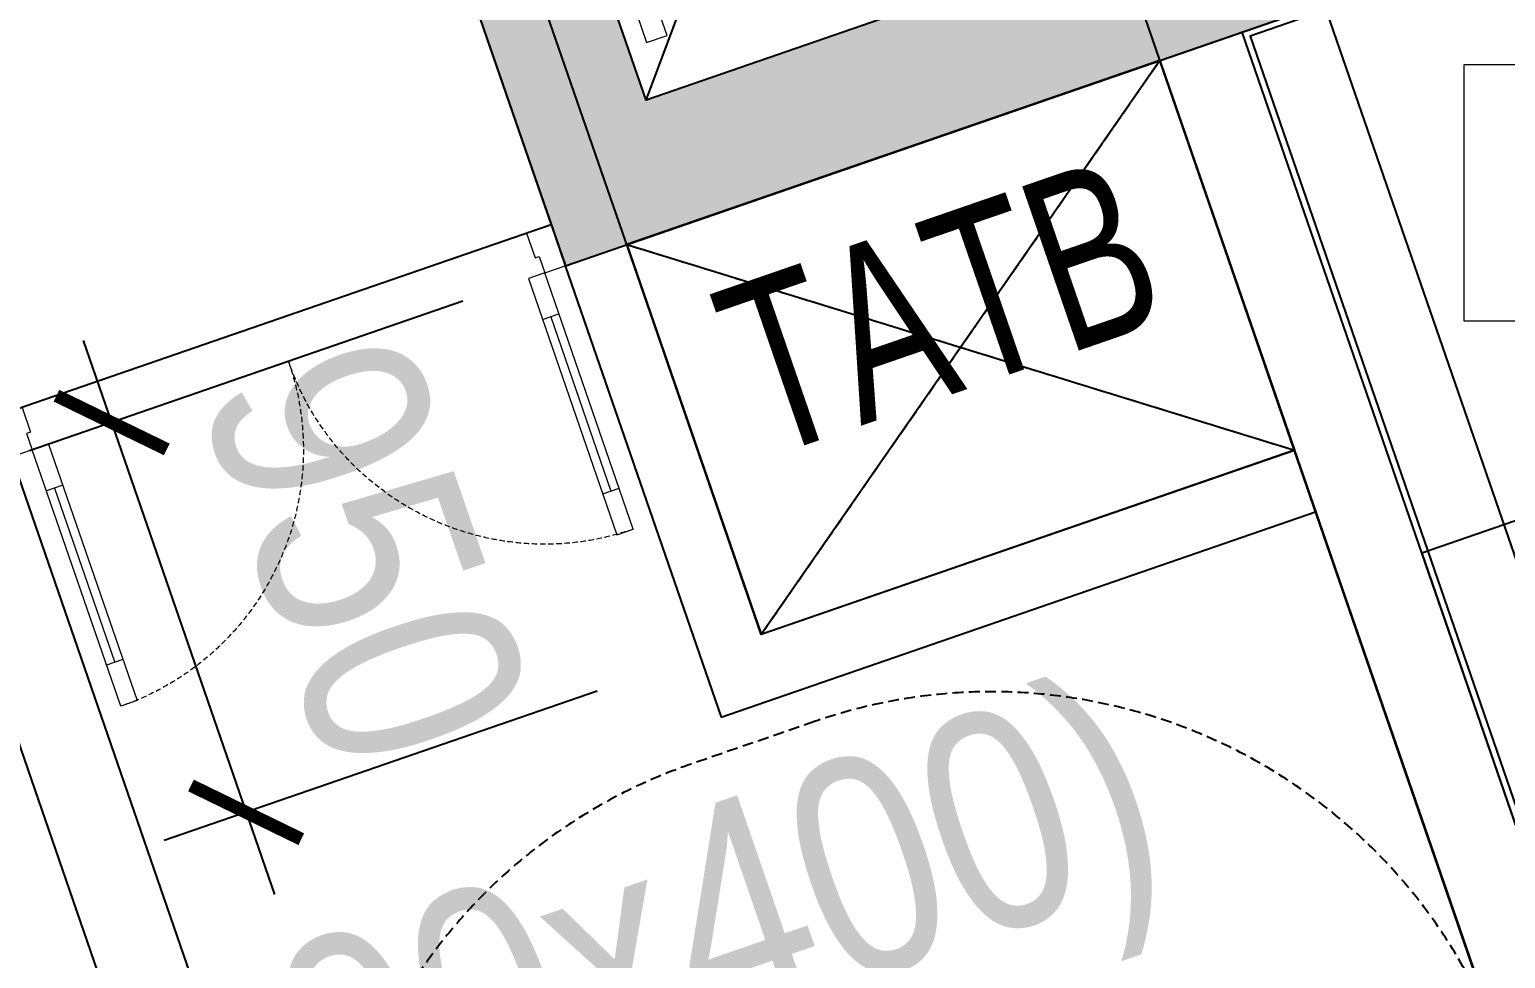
# Model space of a CAD drawing. Header units: millimetres. Extents: x -361699137 to 361252145, y -356478932 to 356523199.
# Drawn here: x -81526 to -78124, y 34175 to 36315 of the extents above; entities that cross this region are included whole.
import ezdxf
from ezdxf.enums import TextEntityAlignment as Align
from ezdxf.xclip import XClip

# ---------------------------------------------------------------- set-up
doc = ezdxf.new("R2010")
doc.units = ezdxf.units.MM
doc.header["$LTSCALE"] = 100
doc.header["$MEASUREMENT"] = 0
doc.header["$XCLIPFRAME"] = 0
doc.set_wipeout_variables(frame=1)
doc.linetypes.add('Xref_ST_MBDV Cot vach 30.7.2022$0$HIDDEN', pattern=[0.375, 0.25, -0.125])
doc.linetypes.add('Xref_ST_MBDV Cot vach 30.7.2022$0$HIDDEN2', pattern=[0.1875, 0.125, -0.0625])
for name, color, linetype in [('A-ANNO-ROOM', 50, 'Continuous'), ('ccu12-Text', 31, 'Continuous'), ('IDEA - dim', 251, 'Continuous'), ('KC', 5, 'Continuous'), ('KT-Tuong', 1, 'Continuous'), ('Xref_ST_MBDV Cot vach 30.7.2022$0$IDEA - dim', 251, 'Continuous'), ('Xref_ST_MBDV Cot vach 30.7.2022$0$KT-Khuat', 9, 'Xref_ST_MBDV Cot vach 30.7.2022$0$HIDDEN'), ('Xref_ST_MBDV Cot vach 30.7.2022$0$KT-Net manh', 139, 'Continuous'), ('Xref_ST_MBDV Cot vach 30.7.2022$0$KT-Text', 7, 'Continuous')]:
    doc.layers.add(name, color=color, linetype=linetype)
for name, color, linetype, lineweight in [('ccu12-Tencaukien', 9, 'Continuous', 15), ('KT-Chuviet', 255, 'Continuous', 15), ('KT-Net thay', 7, 'Continuous', 15), ('KT-Net truc', 18, 'Continuous', 15), ('Xref_ST_MBDV Cot vach 30.7.2022$0$CUA', 37, 'Continuous', 13), ('Xref_ST_MBDV Cot vach 30.7.2022$0$KT-Noi that', 36, 'Continuous', 9)]:
    doc.layers.add(name, color=color, linetype=linetype, lineweight=lineweight)
doc.layers.add('dien tich thong thuy', color=3, linetype='Continuous', plot=False)
doc.styles.add('220126_HDN_HBA typical plan$0$211210_HDN_HBA_TYPICAL PLAN CORE OPT 1$0$HBA-Text', font='GOTHIC.TTF')
doc.styles.add('Arial Narrow', font='ARIALN.TTF')
doc.styles.add('font unicode ccu', font='arial.ttf')
doc.styles.add('ROMANS', font='ROMANS.SHX')
doc.styles.add('Xref_ST_MBDV Cot vach 30.7.2022$0$Arial', font='arial.ttf', dxfattribs={"width": 0.7})
doc.styles.add('Xref_ST_MBDV Cot vach 30.7.2022$0$xref.N.Cot vach tang N2$0$DIM', font='vnsimli.shx', dxfattribs={"width": 0.7})
doc.dimstyles.new('ccu12-200', dxfattribs={"dimscale": 200, "dimtxt": 2.5, "dimasz": 1, "dimexe": 1, "dimexo": 2, "dimgap": 1, "dimtad": 1, "dimdec": 0, "dimdsep": 46, "dimtxsty": 'Arial Narrow', "dimblk": 'ARCHTICK', "dimcen": -1, "dimdle": 1, "dimclrd": 256, "dimclre": 256, "dimclrt": 3, "dimadec": 0, "dimazin": 2, "dimtfac": 0.1, "dimtdec": 0, "dimtmove": 0, "dimatfit": 1, "dimldrblk": 'ARCHTICK', "dimfxl": 1, "dimtvp": 0.8333333333333334, "dimtolj": 1, "dimtzin": 12, "dimarcsym": 0})
doc.dimstyles.new('Xref_ST_MBDV Cot vach 30.7.2022$0$xref.N.Cot vach tang N2$0$CCU 1-100 A1', dxfattribs={"dimscale": 100, "dimtxt": 2.2, "dimasz": 1, "dimexe": 1, "dimexo": 0, "dimgap": 1, "dimtad": 1, "dimdec": 0, "dimdsep": 46, "dimtxsty": 'Xref_ST_MBDV Cot vach 30.7.2022$0$xref.N.Cot vach tang N2$0$DIM', "dimblk1": 'Xref_ST_MBDV Cot vach 30.7.2022$0$xref.N.Cot vach tang N2$0$_ARCHTICK', "dimblk2": 'Xref_ST_MBDV Cot vach 30.7.2022$0$xref.N.Cot vach tang N2$0$_ARCHTICK', "dimsah": 1, "dimcen": 0, "dimdle": 1, "dimclrd": 256, "dimclre": 256, "dimclrt": 31, "dimadec": 0, "dimazin": 0, "dimtfac": 1, "dimtdec": 0, "dimtix": 1, "dimtmove": 2, "dimatfit": 3, "dimldrblk": 'Xref_ST_MBDV Cot vach 30.7.2022$0$xref.N.Cot vach tang N2$0$_ARCHTICK', "dimfxl": 8, "dimtolj": 1, "dimarcsym": 0})

# ---------------------------------------------------------------- blocks, each defined once
blk = doc.blocks.new('*U168')
for p, q in [((-1260.000000000004, 525.000000000002), (-1300.000000000004, 525.000000000002)), ((-1280.000000000004, 100.0000000000002), (-1280.000000000004, 525.000000000002)), ((-90.00000000000001, 525.0000000000018), (-50.00000000000001, 525.0000000000018)), ((-70, 100), (-70.00000000000001, 525.0000000000018)), ((-1260.000000000004, 100.0000000000002), (-1300.000000000004, 100.0000000000002)), ((-90, 100), (-50, 100))]:
    blk.add_line(p, q)
for points in [[(-1300.000000000004, 1.776356839400256e-13), (-1260.000000000004, 1.776356839400256e-13), (-1260.000000000004, 625.000000000002), (-1300.000000000004, 625.000000000002)], [(-50, 0), (-90, 0), (-90.00000000000001, 625.0000000000018), (-49.99999999999979, 625.0000000000018)], [(-1350.000000000004, -99.99999998255878), (-1290.000000000004, -99.99999998255875), (-1290.000000000004, -39.99999999999982), (-1300.000000000004, -39.99999999999982), (-1300.000000000004, 1.776356839400256e-13), (-1350.000000000004, 2.060573933704296e-13)], [(0, -99.99999998255892), (-60, -99.99999998255889), (-60, -40), (-50, -40), (-50, 0), (0, 0)]]:
    blk.add_lwpolyline(points, close=True)
at = {"linetype": 'Xref_ST_MBDV Cot vach 30.7.2022$0$HIDDEN2'}
for centre, radius, start, end in [((-1300.000000001013, -1.091216006443577e-09), 625.00000000124, 7.016709298534867e-15, 89.99996073224838), ((-49.99999999983451, -2.645705876602741e-10), 625.000000000419, 90.00003926775162, 180)]:
    blk.add_arc(centre, radius, start, end, dxfattribs=at)
blk = doc.blocks.new('Xref_ST_MBDV Cot vach 30.7.2022$0$xref.N.Cot vach tang N2$0$_Open90')
at = {"color": 0, "linetype": 'ByBlock', "lineweight": -2}
for p, q in [((0, 0), (-1, 0)), ((-0.5, 0.5), (0, 0)), ((0, 0), (-0.5, -0.5))]:
    blk.add_line(p, q, dxfattribs=at)
blk = doc.blocks.new('*D256')
at = {"layer": 'Defpoints', "color": 5, "transparency": 16777216}
for p, q in [((-80626.80051357861, 36744.0839637132), (-80731.44841067566, 37047.1932012982)), ((-83409.09477285502, 36069.84476869041), (-80762.39363430114, 36983.61338425877)), ((-83368.026692813, 35797.68075477606), (-83472.67458989446, 36100.78999231591))]:
    blk.add_line(p, q, dxfattribs=at)
at = {"layer": 'Defpoints', "color": 0, "transparency": 16777216}
for p in [(-80715.13111396867, 36999.93068096574), (-80626.80051357861, 36744.0839637132), (-83368.026692813, 35797.68075477606)]:
    blk.add_point(p, dxfattribs=at)
at = {"layer": 'Defpoints', "color": 5, "transparency": 16777216, "xscale": 50, "yscale": 50, "zscale": 50}
for p, rotation in [((-80715.13111396867, 36999.93068096574), 19.04713795401963), ((-83456.3572931875, 36053.52747198344), 199.0471379540196)]:
    blk.add_blockref('Xref_ST_MBDV Cot vach 30.7.2022$0$xref.N.Cot vach tang N2$0$_Open90', p, dxfattribs=dict(at, rotation=rotation))
at = {"layer": 'Defpoints', "color": 5, "transparency": 16777216, "insert": (-82120.01052666272, 36625.98036917276), "char_height": 110, "attachment_point": 5, "rotation": 19.047137954019643, "style": 'Xref_ST_MBDV Cot vach 30.7.2022$0$xref.N.Cot vach tang N2$0$DIM'}
blk.add_mtext('\\A1;2900', dxfattribs=at)
blk = doc.blocks.new('Xref_ST_MBDV Cot vach 30.7.2022$0$xref.N.Cot vach tang N2$0$_ARCHTICK')
at = {"color": 0, "linetype": 'ByBlock', "const_width": 0.15}
blk.add_lwpolyline([(-0.5, -0.5), (0.5, 0.5)], dxfattribs=at)
blk = doc.blocks.new('13')
at = {"color": 1}
blk.add_lwpolyline([(-3199.999999999622, 199.9999999996799), (-3199.999999999622, -1100.000000002045), (1.236912794411182e-09, -1100.000000002037)], dxfattribs=at)
at = {"layer": 'IDEA - dim'}
blk.add_lwpolyline([(-5270.000000000204, -4.634785000234842e-09), (-5269.999999999287, -1640.000000000902, 0.414213562373095), (-5209.999999998356, -1699.999999997184), (-4529.999999998341, -1699.999999999047, 0.414213562373095), (-4469.999999998341, -1640.000000000924), (-4469.999999999272, -2.735760062932968e-09)], format="xyb", close=True, dxfattribs=at)
at = {"layer": 'KT-Tuong'}
blk.add_lwpolyline([(-3200.000000000902, -2.10275175049901e-09), (-6600.000000000364, -5.391484592109919e-09), (-6600, 199.9999999946667), (-3199.999999999622, 199.9999999996799)], dxfattribs=at)
blk = doc.blocks.new('TAG CAO DO SAN')
blk.add_wipeout([(1526701.778855525, -266095.22987594287), (1527644.6359120198, -266095.22987594287), (1527644.6359120198, -266330.944140067), (1526701.778855525, -266330.944140067)]).dxf.layer = 'KT-Net thay'
at = {"layer": 'KT-Net thay', "flags": 128}
blk.add_lwpolyline([(1526701.778855525, -266095.2298759429), (1526701.778855525, -266330.9441400666), (1527644.63591202, -266330.9441400666), (1527644.63591202, -266095.2298759429)], close=True, dxfattribs=at)
blk.add_lwpolyline([(1526701.778855525, -266330.9441400666), (1527644.63591202, -266330.9441400666)], dxfattribs=at)
at = {"layer": 'KT-Chuviet', "color": 31, "style": 'font unicode ccu', "width": 0.75}
blk.add_attdef('TÊNPHÒNG', text='', height=117.85713, dxfattribs=at).set_placement((1527175.308820772, -266213.4467624734), align=Align.MIDDLE_CENTER)
blk = doc.blocks.new('A$C1AAC5519')
at = {"layer": 'A-ANNO-ROOM', "insert": (772.955269176513, 1216.574747113511), "char_height": 600, "attachment_point": 2, "rotation": 50.44882673977027, "style": '220126_HDN_HBA typical plan$0$211210_HDN_HBA_TYPICAL PLAN CORE OPT 1$0$HBA-Text'}
blk.add_mtext_dynamic_manual_height_columns('S.B1.', width=722857412.8743668, gutter_width=9765.624999999996, heights=[0], dxfattribs=at)
blk = doc.blocks.new('A$C418F5BC8')
at = {"layer": 'A-ANNO-ROOM', "insert": (648.1133449638728, 1090.790118377889), "char_height": 600, "attachment_point": 2, "rotation": 50.44882673977027, "style": '220126_HDN_HBA typical plan$0$211210_HDN_HBA_TYPICAL PLAN CORE OPT 1$0$HBA-Text'}
blk.add_mtext_dynamic_manual_height_columns('SL-S', width=722857412.8743668, gutter_width=9765.624999999996, heights=[0], dxfattribs=at)
blk = doc.blocks.new('A$C2A6C5140')
at = {"layer": 'A-ANNO-ROOM', "insert": (731.4497625969816, 1190.0169191678, 0.0003277973379295924), "char_height": 600, "attachment_point": 2, "rotation": 50.44882673977027, "style": '220126_HDN_HBA typical plan$0$211210_HDN_HBA_TYPICAL PLAN CORE OPT 1$0$HBA-Text'}
blk.add_mtext_dynamic_manual_height_columns('2-BR', width=722857412.8743668, gutter_width=9765.624999999996, heights=[0], dxfattribs=at)
blk = doc.blocks.new('A$C5388591E')
at = {"layer": 'A-ANNO-ROOM', "insert": (894.3001998505497, 842.1987865094561, 0.0004622000541105721), "char_height": 600, "attachment_point": 2, "rotation": 1.4064704596368105, "style": '220126_HDN_HBA typical plan$0$211210_HDN_HBA_TYPICAL PLAN CORE OPT 1$0$HBA-Text'}
blk.add_mtext_dynamic_manual_height_columns('3-BR', width=722857412.8743668, gutter_width=9765.624999999996, heights=[0], dxfattribs=at)
blk = doc.blocks.new('A$C21AF0CCA')
at = {"layer": 'A-ANNO-ROOM', "insert": (1197.56892258345, 814.6835720778872), "char_height": 600, "attachment_point": 2, "rotation": 0.10542954816276216, "style": '220126_HDN_HBA typical plan$0$211210_HDN_HBA_TYPICAL PLAN CORE OPT 1$0$HBA-Text'}
blk.add_mtext_dynamic_manual_height_columns('S.B1P.', width=722857412.8743668, gutter_width=9765.624999999996, heights=[0], dxfattribs=at)
blk = doc.blocks.new('_ARCHTICK')
at = {"color": 0, "linetype": 'ByBlock', "const_width": 0.15}
blk.add_lwpolyline([(-0.5, -0.5), (0.5, 0.5)], dxfattribs=at)
blk = doc.blocks.new('*D416')
at = {"layer": 'Defpoints', "color": 0, "transparency": 16777216}
for p in [(59900.89443151551, -2789.150437991077), (60169.1554423382, -3566.159749391478), (58893.06739340792, -4006.726760471218)]:
    blk.add_point(p, dxfattribs=at)
at = {"layer": 'KC', "lineweight": -2, "transparency": 16777216}
for p, q in [((59900.89443151551, -2789.150437991077), (61776.75869349356, -2141.511811656666)), ((60038.61706868045, -3188.059586732441), (59835.62524468663, -2600.100356661558)), ((58624.80638258522, -3229.717449070817), (59900.89443151551, -2789.150437991077)), ((58762.52901975017, -3628.626597812181), (58559.53719575635, -3040.667367741298)), ((58624.80638258522, -3229.717449070817), (58435.75630125571, -3294.986635899695))]:
    blk.add_line(p, q, dxfattribs=at)
at = {"layer": 'KC', "lineweight": -2, "transparency": 16777216, "xscale": 200, "yscale": 200, "zscale": 200}
for p, rotation in [((59900.89443151551, -2789.150437991077), 199.0471379543178), ((58624.80638258522, -3229.717449070817), 19.04713795431789)]:
    blk.add_blockref('_ARCHTICK', p, dxfattribs=dict(at, rotation=rotation))
at = {"layer": 'KC', "color": 3, "transparency": 16777216, "insert": (60879.29574769172, -1969.702194531874), "char_height": 500, "attachment_point": 5, "rotation": 19.04713795431786, "style": 'Arial Narrow'}
blk.add_mtext('\\A1;1350', dxfattribs=at)
blk = doc.blocks.new('*D418')
at = {"layer": 'Defpoints', "color": 0, "transparency": 16777216}
for p in [(62053.47517769784, -3814.834507116895), (62363.50381510519, -4712.822393391754), (61175.9534056077, -5122.821950107773)]:
    blk.add_point(p, dxfattribs=at)
at = {"layer": 'KC', "lineweight": -2, "transparency": 16777216}
for p, q in [((61675.37501503675, -3945.372880768671), (60676.87468686979, -4290.103250658802)), ((60800.65558137446, -4035.783982502366), (61241.22259243358, -5311.872031438321)), ((61985.4036524441, -4843.36076704353), (60986.90332427714, -5188.091136933661))]:
    blk.add_line(p, q, dxfattribs=at)
at = {"layer": 'KC', "lineweight": -2, "transparency": 16777216, "xscale": 200, "yscale": 200, "zscale": 200}
for p, rotation in [((60865.92476820035, -4224.834063832914), 109.0471379534124), ((61175.9534056077, -5122.821950107773), 289.0471379534123)]:
    blk.add_blockref('_ARCHTICK', p, dxfattribs=dict(at, rotation=rotation))
at = {"layer": 'KC', "color": 3, "transparency": 16777216, "insert": (61451.29883036949, -4525.247110834815), "char_height": 500, "attachment_point": 5, "rotation": 289.04713795341235, "style": 'Arial Narrow'}
blk.add_mtext('\\A1;950', dxfattribs=at)
blk = doc.blocks.new('*U467')
at = {"layer": 'ccu12-Text', "color": 2, "style": 'Arial Narrow', "width": 0.8}
blk.add_attdef('SH', text='', height=300, dxfattribs=at).set_placement((275.6048113084853, 5.864471777974813), align=Align.BOTTOM_RIGHT)
at = {"layer": 'ccu12-Text', "color": 31, "style": 'Arial Narrow', "width": 0.8}
for tag, p in [('(', (507.5315725744504, -75.41116959831947)), (')', (962.8971199221714, -75.41116959831947)), ('KT', (632.605666770517, -75.41116959831947))]:
    blk.add_attdef(tag, text='', height=250, dxfattribs=at).set_placement(p, align=Align.BOTTOM_LEFT)
blk = doc.blocks.new('*D466')
at = {"layer": 'Defpoints', "color": 0, "transparency": 16777216}
for p in [(63049.77070905139, -2717.353460093433), (63437.31823442391, -3839.398476983617, 1.060717415394142e-05), (62208.48949640221, -4263.828450254081)]:
    blk.add_point(p, dxfattribs=at)
at = {"layer": 'KC', "lineweight": -2, "transparency": 16777216}
for p, q in [((63049.77070905139, -2717.353460093433), (64925.55059552402, -2069.47049443415)), ((63306.73061160653, -3461.31532109472), (62984.47689764269, -2528.311882148984)), ((61820.94197102968, -3141.783433363897), (63049.77070905139, -2717.353460093433)), ((62077.90187358483, -3885.745294365188), (61755.64815962099, -2952.741855419448)), ((61820.94197102968, -3141.783433363897), (61631.90039308523, -3207.077244772587))]:
    blk.add_line(p, q, dxfattribs=at)
at = {"layer": 'KC', "lineweight": -2, "transparency": 16777216, "xscale": 200, "yscale": 200, "zscale": 200}
for p, rotation in [((63049.77070905139, -2717.353460093433), 199.0546011419286), ((61820.94197102968, -3141.783433363897), 19.05460114192868)]:
    blk.add_blockref('_ARCHTICK', p, dxfattribs=dict(at, rotation=rotation))
at = {"layer": 'KC', "color": 3, "transparency": 16777216, "insert": (64028.06527789679, -1897.777779773856), "char_height": 500, "attachment_point": 5, "rotation": 19.05460114192866, "style": 'Arial Narrow'}
blk.add_mtext('\\A1;1300', dxfattribs=at)
blk = doc.blocks.new('A$C0e39c971')
at = {"layer": 'KC'}
h = blk.add_hatch(dxfattribs=at)
h.set_pattern_fill('1BETONG2-BOP', color=256, scale=30, style=0, pattern_type=2)
h.set_pattern_definition([(69.04713795401962, (-37423.91518680425, -29875.08991393328), (209.5408150160534, 52.4275389604423), [22.49999999999961, -247.4999999999969]), (14.04713795401967, (-37423.91518680425, -29875.08991393328), (-112.9888797136512, 199.7186960031902), [17.99999999999961, -197.9999999999969]), (119.4985379540196, (-37406.45345320227, -29870.72095123827), (96.55213107871269, 252.1461576231357), [19.12205699999961, -210.3426335999969]), (65.23133795401962, (-37443.49594285293, -29818.37488953429), (318.8479477665745, 57.54985840890612), [33.74999999999923, -371.2499999999938]), (115.6827379540196, (-37416.92527764244, -29813.57908471159), (169.6772687876662, 367.7426062021764), [28.6830864, -315.5139]), (10.23133795401963, (-37443.49594285293, -29818.37488953429), (169.6769816806724, 367.7427387715611), [26.99999999999998, -296.9999999999997]), (40.04713795401962, (-37410.2432416412, -29822.76326760984), (208.685901516953, -55.73324418241951), [22.5, -247.5]), (245.0471379540196, (-37410.2432416412, -29822.76326760984), (226.3167839920097, -37.87819630967974), [17.99999999999961, -197.9999999999969]), (90.49853795401826, (-37392.85275278939, -29827.40771572603), (206.6892795315937, 173.7225965344256), [19.12205699999998, -210.3426335999998]), (86.54713795401962, (-37423.91518680425, -29875.08991393328), (-73.0343233223647, 68.21249018210884), [0, -195.6, 0, -201, 0, -198.75]), (23.54713795401962, (-37423.91518680425, -29875.08991393328), (43.13773376636044, 135.5289346431329), [0, -114.6, 0, -191.1, 0, -75.75]), (346.5471379540196, (-37487.1524390094, -29896.92245692722), (153.5869696668104, 45.86723397553281), [0, -75, 0, -234, 0, -310.5]), (336.5471379540196, (-37515.50995120872, -29906.71283495138), (155.5764329255628, 85.4834131405494), [0, -97.5, 0, -155.4, 0, -220.5]), (334.0471379540196, (-37423.91518680425, -29875.08991393328), (55.79802255084359, 114.6421854267248), []), (334.0471379540196, (-37435.90839988412, -29840.35196148892), (55.79802255084359, 114.6421854267248), [])])
h.paths.add_polyline_path([(-28934.79726544349, -23055.15298237051), (-29146.92212265171, -22440.74284154453), (-27114.633748319, -21739.0990831308), (-26266.13431956852, -24196.75014046996), (-28298.42269387376, -24898.39389884911), (-28510.5483603708, -24283.97879042682), (-28794.12348236656, -24381.88257066564), (-28484.09403562918, -25279.87280108311), (-25884.65541733243, -24382.42148222643), (-26928.96240656264, -21357.62018089401), (-29528.4010248906, -22255.0714997919), (-29218.37238743948, -23153.05676260921)])
at = {"layer": 'KC', "ltscale": 100}
for p, q in [((-26735.76305840143, -24676.313229887), (-25625.83070802272, -27889.83926551456, 7.594834078032198e-05)), ((-27113.86322106118, -24806.85160354267), (-26385.83776100089, -26914.66364245226, 4.981597774403338e-05))]:
    blk.add_line(p, q, dxfattribs=at)
at = {"layer": 'KC'}
for p, q in [((-27113.86322106118, -24806.85160354267), (-28032.66093214694, -26129.08686209154)), ((-28342.68875975486, -25231.10132137899), (-26803.83539344952, -25704.83714425393))]:
    blk.add_line(p, q, dxfattribs=at)
at = {"layer": 'KC', "elevation": 2.660672211739818e-10}
blk.add_lwpolyline([(-28934.79726544349, -23055.15298237051), (-29146.92212265171, -22440.74284154453), (-27114.633748319, -21739.0990831308), (-26266.13431956852, -24196.75014046996), (-28298.42269387376, -24898.39389884911), (-28510.5483603708, -24283.97879042682), (-28794.12348236656, -24381.88257066564), (-28484.09403562918, -25279.87280108311), (-25884.65541733243, -24382.42148222643), (-26928.96240656264, -21357.62018089401), (-29528.4010248906, -22255.0714997919), (-29218.37238743948, -23153.05676260921)], close=True, dxfattribs=at)
at = {"layer": 'KC'}
for points, elevation in [([(-28298.42269387376, -24898.39389884911), (-27114.633748319, -21739.0990831308)], 2.660672211739818e-10), ([(-28342.68875975488, -25231.101321379), (-27113.86322106118, -24806.85160354267), (-26803.83539344952, -25704.83714425393), (-28032.66093214694, -26129.08686209154), (-28342.68956955569, -25231.09897581716)], 1.034975806175202e-10)]:
    blk.add_lwpolyline(points, dxfattribs=dict(at, elevation=elevation))
at = {"layer": 'KC', "extrusion": (7.34415269675877e-07, -7.832258383720756e-07, 0.9999999999994236)}
ref = blk.add_blockref('*U467', (-29436.90516017153, -27817.94010602263, 0.0001866648255225999), dxfattribs=dict(at, xscale=1.815893337873055, yscale=1.815893337873055, zscale=1.815893337873055, rotation=358.5718110349675))
ref.add_attrib('KT', '(200x400)', dxfattribs={"layer": 'ccu12-Tencaukien', "color": 31, "extrusion": (7.34415269675877e-07, -7.832258383720756e-07, 0.9999999999994236), "height": 499.9999999999999, "rotation": 19.03487732084539, "style": 'Arial Narrow'}).set_placement((-29463.45555555057, -27661.63647352696, -7.238218805673585e-05), align=Align.BOTTOM_LEFT)
at = {"layer": 'KC'}
for p1, p2, distance, picture, middle in [((-28187.67525085132, -25680.09291895435), (-26958.84651282961, -25255.66294568389, 1.060727765152204e-05), 1187.0880777560167, '*D466', (-26368.09946935673, -23314.04224847412)), ((-31503.0973538456, -25422.99122917148), (-30227.00930491532, -24982.42421809175), 822.0142577416495, '*D416', (-29516.8689995618, -23385.96666323214))]:
    dim = blk.add_aligned_dim(p1=p1, p2=p2, distance=distance, dimstyle='ccu12-200', override={"dimzin": 0}, dxfattribs=at)
    dim.commit()
    dim.dimension.update_dxf_attribs({"geometry": picture, "text_midpoint": middle, "insert": (-90396.16474725353, -21416.26446870026)})
dim = blk.add_linear_dim(base=(-29220.21134164583, -26539.08641880804), p1=(-28342.68956955569, -25231.09897581716), p2=(-28032.66093214834, -26129.08686209202), angle=289.0471379534123, dimstyle='ccu12-200', override={"dimzin": 0}, dxfattribs=at)
dim.commit()
dim.dimension.update_dxf_attribs({"geometry": '*D418', "text_midpoint": (-29375.2256603495, -26090.09247567062), "dimtype": 129, "insert": (-90396.16474725353, -21416.26446870026)})

msp = doc.modelspace()

# ---------------------------------------------------------------- linework, layer by layer
at = {"layer": 'Defpoints', "elevation": 1.118653840330101e-10}
for points in [[(-84011.02112669084, 37660.0932640573), (-81269.79494745651, 38606.49647305039), (-80323.39173844681, 35865.27029360592), (-81599.47978737747, 35424.70328254643), (-81893.1911281407, 36275.42864866514), (-83358.32925840805, 35769.59245076054)], [(-79838.94094658969, 34921.7092568576), (-78610.11541794657, 35345.95897123858), (-78920.14405535453, 36243.94685748435), (-80148.96958399765, 35819.6971431034)]]:
    msp.add_lwpolyline(points, close=True, dxfattribs=at)
at = {"layer": 'dien tich thong thuy', "elevation": 1.548779766668872e-10}
msp.add_lwpolyline([(-73003.42791846371, 37154.706165695), (-73737.70627026603, 39281.51958065974), (-73846.41006703349, 39243.98979823352), (-74445.25485616975, 40978.52429443754), (-77058.87223056756, 40076.17778657326), (-77975.76512501313, 39759.6222304463), (-78661.07167006168, 39523.02142812093), (-77672.2434900112, 36658.91269701345), (-78712.01894709427, 36299.93216609939), (-77612.2907011548, 33114.60502576545), (-77423.20255297277, 33179.68563013385), (-76509.41457052686, 30533.00630184154), (-74009.22711618978, 31396.19134207401), (-73886.34456332301, 31438.61631350223), (-71433.41975806252, 32285.48401259114), (-72836.77762699546, 36350.26453866516), (-72728.01160175691, 36387.614073585), (-72993.97541439853, 37157.96962503586)], close=True, dxfattribs=at)
at = {"layer": 'Xref_ST_MBDV Cot vach 30.7.2022$0$IDEA - dim', "color": 1}
for p, q in [((-80290.75714499448, 35770.74525301269), (-79931.77661746647, 34730.96980574093)), ((-79931.77661746647, 34730.96980574093), (-78561.16352782687, 35204.17141022574)), ((-81706.94338522418, 35123.12149418797), (-80646.31910001533, 32051.05767445554))]:
    msp.add_line(p, q, dxfattribs=at)
at = {"layer": 'Xref_ST_MBDV Cot vach 30.7.2022$0$IDEA - dim', "color": 1, "elevation": 1.118653840330101e-10}
for points in [[(-78731.09397402397, 36309.21604431025), (-77621.51779799757, 33095.36466173074)], [(-79732.55048371945, 29404.35653389312), (-82001.1514595378, 28621.12629202113), (-81935.88227272025, 28432.07621072023), (-76831.53007693685, 30194.34425496659), (-76896.79926376106, 30383.3943362982), (-79543.50040238214, 29469.62572072225), (-81893.19112814072, 36275.42864866514), (-83358.32925840805, 35769.59245076048)], [(-78920.14405535453, 36243.94685748435), (-76896.7992637718, 30383.39433629499)], [(-80148.96958399849, 35819.69714313198), (-79838.94094658975, 34921.7092568576), (-78610.11541794465, 35345.95897122473)]]:
    msp.add_lwpolyline(points, dxfattribs=at)
at = {"layer": 'Xref_ST_MBDV Cot vach 30.7.2022$0$KT-Khuat', "linetype": 'Xref_ST_MBDV Cot vach 30.7.2022$0$HIDDEN'}
for p, q in [((-79838.94094658972, 34921.7092568576), (-78920.14405535453, 36243.94685748435)), ((-80148.96958399846, 35819.69714313198), (-78610.11541794465, 35345.95897122473))]:
    msp.add_line(p, q, dxfattribs=at)
at = {"layer": 'Xref_ST_MBDV Cot vach 30.7.2022$0$KT-Net manh', "linetype": 'Xref_ST_MBDV Cot vach 30.7.2022$0$HIDDEN', "elevation": 9.398150416319432e-08}
msp.add_lwpolyline([(-78127.12343541055, 33946.98836938621, 0.4141313066799707), (-79716.35630246939, 34720.70960802346), (-80000.45660418618, 34622.62451047054, 0.4141313427087546), (-80773.82457404363, 33033.21975383919, 1.000029217103996)], format="xyb", dxfattribs=at)
at = {"layer": 'Xref_ST_MBDV Cot vach 30.7.2022$0$KT-Noi that', "linetype": 'Continuous', "ltscale": 2}
for p, q in [((-80829.4624678195, 38388.24818052133), (-80103.34276435802, 36285.06602572705)), ((-80056.08024402558, 36301.38332243406), (-80782.19994748705, 38404.56547722835)), ((-80103.34276435802, 36285.06602572705), (-80056.08024402558, 36301.38332243406))]:
    msp.add_line(p, q, dxfattribs=at)

# ---------------------------------------------------------------- block references
at = {"layer": 'A-ANNO-ROOM'}
for p in [(-259643.7130096142, 30107.50136767479, 5.460850030168077e-05), (-265285.2820729736, 28918.92663560377, 5.460850030168077e-05), (-245554.3968650475, 25356.81105555443, 5.460850030168077e-05), (-227992.1817903481, 24030.19494673412, 5.460832008522107e-05), (-256709.4713859697, 21832.8932062781, 5.460850030168077e-05), (-262170.0583902029, 20336.74231012515, 5.460850030168077e-05), (-227339.9751671815, 20267.82827189344, 5.460850030168077e-05), (-224467.8250259957, 15310.13736246047, 5.460832008522128e-05)]:
    msp.add_blockref('A$C21AF0CCA', p, dxfattribs=at)
at = {"layer": 'dien tich thong thuy'}
for name, p, rotation in [('A$C2A6C5140', (-231902.1761341663, 41866.69510118499, 3.214423980650787e-05), 310.9576437198666), ('A$C2A6C5140', (-223136.0769012624, 38294.90614465419, 1.895367564819208e-05), 310.9576437198666), ('A$C2A6C5140', (-179022.2876665308, 13510.42375649511, 0.000178988243818107), 310.9576437198666), ('A$C2A6C5140', (-176749.4277460563, 2773.706094754736, 0.000178988243818107), 310.9576437198666), ('A$C2A6C5140', (-199561.0792445699, 2742.960286576832, 0.0001030398263186841), 310.9576437198666), ('A$C2A6C5140', (-192735.1419570138, 2545.06827839894, 0.000178988243818107), 310.9576437198666), ('A$C418F5BC8', (-243956.3571569886, 39603.8582028097, -1.001597833679712e-05), 309.6632197063607), ('A$C418F5BC8', (-248126.4019441397, 37597.12528390926, -1.001597833679712e-05), 309.6632197063607), ('A$C418F5BC8', (-251890.361273925, 36548.61448139837, -1.001597833679712e-05), 309.6632197063607), ('A$C418F5BC8', (-255839.4329553979, 34945.01120257354, -1.001597833679712e-05), 309.6632197063607), ('A$C1AAC5519', (-240877.0889148213, 28052.61175672372, 0.0003723829774320968), 309.6566028083925), ('A$C1AAC5519', (-219521.6105350079, 27682.1615688601, 0.0005547181599990354), 309.6566028083925), ('A$C1AAC5519', (-217651.9125884596, 24627.95011466656, 0.0003723828570649432), 309.6566028083925), ('A$C1AAC5519', (-267764.0012375055, 19262.70548251106, 0.0003723828655667127), 309.6566028083925), ('A$C418F5BC8', (-223053.1163780628, 10712.6679421931, -1.001597833679712e-05), 309.6632197063607), ('A$C1AAC5519', (-213503.7868963684, 3324.648489140978, -0.3423708923741385), 309.6566028083925), ('A$C1AAC5519', (-207798.658660123, 3064.615415494518, 0.0003723828655667127), 309.6566028083925), ('A$C1AAC5519', (-184128.1584514385, 2786.454424718489, 0.0003723828655667127), 309.6566028083925)]:
    msp.add_blockref(name, p, dxfattribs=dict(at, rotation=rotation))
for p in [(-273086.0443437684, 28673.87453448355, -1.001579812033762e-05), (-220441.6689392982, 3035.191374137183, 4.458552763712727e-05)]:
    msp.add_blockref('A$C5388591E', p, dxfattribs=at)
at = {"layer": 'IDEA - dim', "rotation": 109.0471379536515}
msp.add_blockref('13', (-79775.40095283277, 39334.01734801053), dxfattribs=at)
at = {"layer": 'Xref_ST_MBDV Cot vach 30.7.2022$0$CUA', "xscale": -1, "rotation": 199.0471379530761}
msp.add_blockref('*U168', (-80290.75714498563, 35770.74525297573), dxfattribs=at)

# ---------------------------------------------------------------- texts
at = {"layer": 'Xref_ST_MBDV Cot vach 30.7.2022$0$KT-Text', "extrusion": (-7.739907763181748e-08, -2.607391052886701e-08, 0.9999999999999968), "style": 'Xref_ST_MBDV Cot vach 30.7.2022$0$Arial', "width": 0.7}
msp.add_text('TATB', height=400, rotation=19.04713795363252, dxfattribs=at).set_placement((-79363.09742363174, 35486.94760111252, 0.005198307692017472), align=Align.CENTER)

# ---------------------------------------------------------------- dimensions: what is measured, and where the dimension line sits
at = {"layer": 'Defpoints', "color": 5}
dim = msp.add_linear_dim(base=(-80715.13111396867, 36999.93068096574), p1=(-83368.026692813, 35797.68075477605), p2=(-80626.80051357861, 36744.0839637132), angle=19.04713795289135, dimstyle='Xref_ST_MBDV Cot vach 30.7.2022$0$xref.N.Cot vach tang N2$0$CCU 1-100 A1', override={"dimscale": 50, "dimblk1": 'Xref_ST_MBDV Cot vach 30.7.2022$0$xref.N.Cot vach tang N2$0$_Open90', "dimblk2": 'Xref_ST_MBDV Cot vach 30.7.2022$0$xref.N.Cot vach tang N2$0$_Open90', "dimclrd": 5, "dimclre": 5, "dimclrt": 5, "dimlwd": 65535, "dimlwe": 65535}, dxfattribs=at)
dim.commit()
dim.dimension.update_dxf_attribs({"geometry": '*D256', "text_midpoint": (-82120.01052666272, 36625.98036917276)})

# ---------------------------------------------------------------- next in the draw order: block references
at = {"layer": 'KT-Net truc'}
ref = msp.add_blockref('TAG CAO DO SAN', (-3894973.980909461, 701471.3858596063, -0.0002124631564102194), dxfattribs=dict(at, xscale=2.5, yscale=2.5, zscale=2.5))
XClip(ref).set_block_clipping_path([(1526674.1636322693, -266330.944140067), (1527644.6359120198, -266095.2298759429)])
ref.add_attrib('CAO-DO', '53.9', (-77244.12255967922, 35202.06126420368, -0.0002124631564102194), dxfattribs={"layer": 'KT-Chuviet', "color": 31, "ltscale": 15, "height": 294.6428301546305, "style": 'ROMANS', "width": 0.7500000000000001})
ref.add_attrib('CAO-DO', '-0.030', (-77244.12255967922, 34612.77560389443, -0.0002124631564102194), dxfattribs={"layer": 'KT-Chuviet', "color": 31, "ltscale": 15, "height": 294.6428301546305, "style": 'ROMANS', "width": 0.7500000000000001})
ref.add_attrib('TÊNPHÒNG', 'S.B1P. 1', dxfattribs={"layer": 'KT-Chuviet', "color": 31, "height": 294.642825, "style": 'font unicode ccu', "width": 0.7500000000000001}).set_placement((-77035.70885752806, 35937.76895342283, -0.0002124631564102194), align=Align.MIDDLE_CENTER)

# ---------------------------------------------------------------- next in the draw order: block references
at = {"layer": 'KC'}
msp.add_blockref('A$C0e39c971', (-51806.2233402338, 61050.61543249532), dxfattribs=at)

doc.saveas('drawing.dxf')
